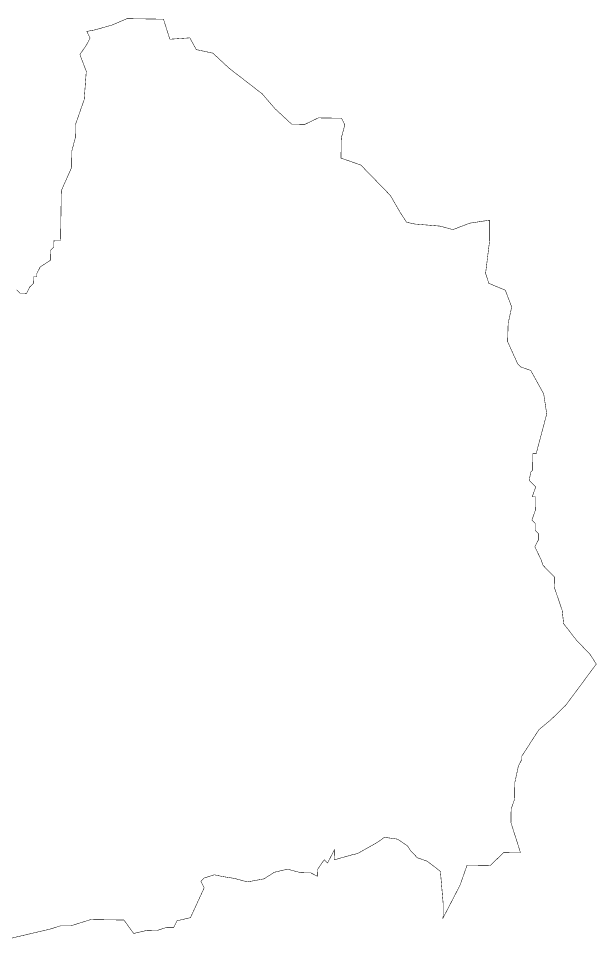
# Model space of a CAD drawing. Header units: feet. Extents: x 301997 to 307916, y 1946508 to 1951204.
# Drawn here: x 305542 to 307916, y 1947427 to 1951204 of the extents above; entities that cross this region are included whole.
import ezdxf

# ---------------------------------------------------------------- set-up
doc = ezdxf.new("R2010")
doc.units = ezdxf.units.FT
doc.header["$MEASUREMENT"] = 0

msp = doc.modelspace()

# ---------------------------------------------------------------- linework, layer by layer
at = {"color": 6, "const_width": 2, "flags": 128}
msp.add_lwpolyline([(305534.5, 1950090.2), (305547.9, 1950076.4), (305575.2, 1950076), (305589.2, 1950103.1), (305603.1, 1950116.5), (305603.5, 1950143.8), (305617.1, 1950143.6), (305617.3, 1950157.3), (305631.4, 1950184.4), (305672.7, 1950211.1), (305673.3, 1950252), (305687.2, 1950265.5), (305687.6, 1950292.8), (305714.8, 1950292.4), (305717.8, 1950497.2), (305760.1, 1950592.1), (305761.1, 1950660.4), (305775.5, 1950714.7), (305776.3, 1950766.8), (305776.3, 1950769.4), (305811.9, 1950871.2), (305820.4, 1950987.2), (305794.1, 1951055.8), (305822, 1951096.4), (305836, 1951123.4), (305822.8, 1951150.9), (305857, 1951157.3), (305925.6, 1951176.8), (305987.4, 1951203.2), (306137.5, 1951201), (306163.6, 1951118.7), (306245.6, 1951124.4), (306272.2, 1951076.2), (306340.3, 1951061.6), (306407.7, 1950999.1), (306542.7, 1950894.8), (306596.4, 1950832.6), (306663.8, 1950770.2), (306718.4, 1950769.4), (306773.4, 1950795.9), (306868.9, 1950794.5), (306882.1, 1950767), (306867.7, 1950712.7), (306866.5, 1950630.8), (306948, 1950602.3), (307069.1, 1950477.7), (307098.8, 1950426.6), (307109.1, 1950408.8), (307135.8, 1950367.5), (307169.8, 1950360.2), (307272.1, 1950351.8), (307326.5, 1950337.4), (307395.1, 1950363.7), (307477.2, 1950376.2), (307477.2, 1950294.3), (307460.4, 1950158), (307473.5, 1950116.9), (307541.3, 1950088.6), (307567.6, 1950019.9), (307553, 1949951.9), (307550.9, 1949877.6), (307591.6, 1949787.5), (307605, 1949773.6), (307645.8, 1949759.4), (307699, 1949663.1), (307711.5, 1949581), (307668.2, 1949417.8), (307654.5, 1949417.9), (307653.6, 1949349.7), (307646.6, 1949343), (307639.3, 1949308.9), (307666.2, 1949281.3), (307652, 1949240.5), (307665.6, 1949240.3), (307664.8, 1949185.7), (307650.6, 1949145), (307664, 1949131.1), (307663.7, 1949103.8), (307677.1, 1949090), (307676.7, 1949062.7), (307662.7, 1949035.6), (307689.2, 1948980.6), (307695.7, 1948960), (307742.8, 1948911.6), (307742.2, 1948870.6), (307774.9, 1948774.6), (307781, 1948719.8), (307834.6, 1948650.8), (307888.4, 1948595.4), (307915.1, 1948554.1), (307789.8, 1948385.2), (307727.5, 1948324.7), (307679.1, 1948284.5), (307609.3, 1948176.2), (307609.1, 1948162.6), (307595.1, 1948135.5), (307580.4, 1948067.4), (307579.4, 1947999.2), (307565.2, 1947958.4), (307564.4, 1947903.8), (307603.6, 1947780.4), (307535.4, 1947781.4), (307480, 1947727.6), (307384.4, 1947729), (307355.9, 1947647.4), (307285.7, 1947511.9), (307286.5, 1947566.5), (307274.8, 1947703.2), (307220.8, 1947744.9), (307180.1, 1947759.2), (307153.2, 1947786.9), (307139.8, 1947807.5), (307099.3, 1947835.4), (307044.8, 1947843.1), (307017.2, 1947823), (306934.6, 1947776.4), (306910.1, 1947770.6), (306838.6, 1947750.5), (306839.2, 1947791.4), (306811.2, 1947737.2), (306797.7, 1947751.1), (306769.8, 1947710.5), (306769.4, 1947683.2), (306742.3, 1947697.2), (306701.4, 1947697.8), (306646.9, 1947712.3), (306592.2, 1947699.4), (306550.8, 1947672.7), (306482.4, 1947660), (306427.9, 1947674.5), (306380.3, 1947682), (306346.3, 1947689.3), (306305.1, 1947676.2), (306291.3, 1947662.8), (306304.5, 1947635.3), (306248.2, 1947513.2), (306193.3, 1947500.4), (306179.3, 1947473.3), (306152, 1947473.6), (306110.9, 1947460.6), (306069.9, 1947461.2), (306015.1, 1947448.3), (305974.9, 1947503.5), (305838.5, 1947505.5), (305756.2, 1947479.4), (305715.2, 1947480), (305674.1, 1947466.9), (305509.7, 1947428.3)], dxfattribs=at)

doc.saveas('drawing.dxf')
